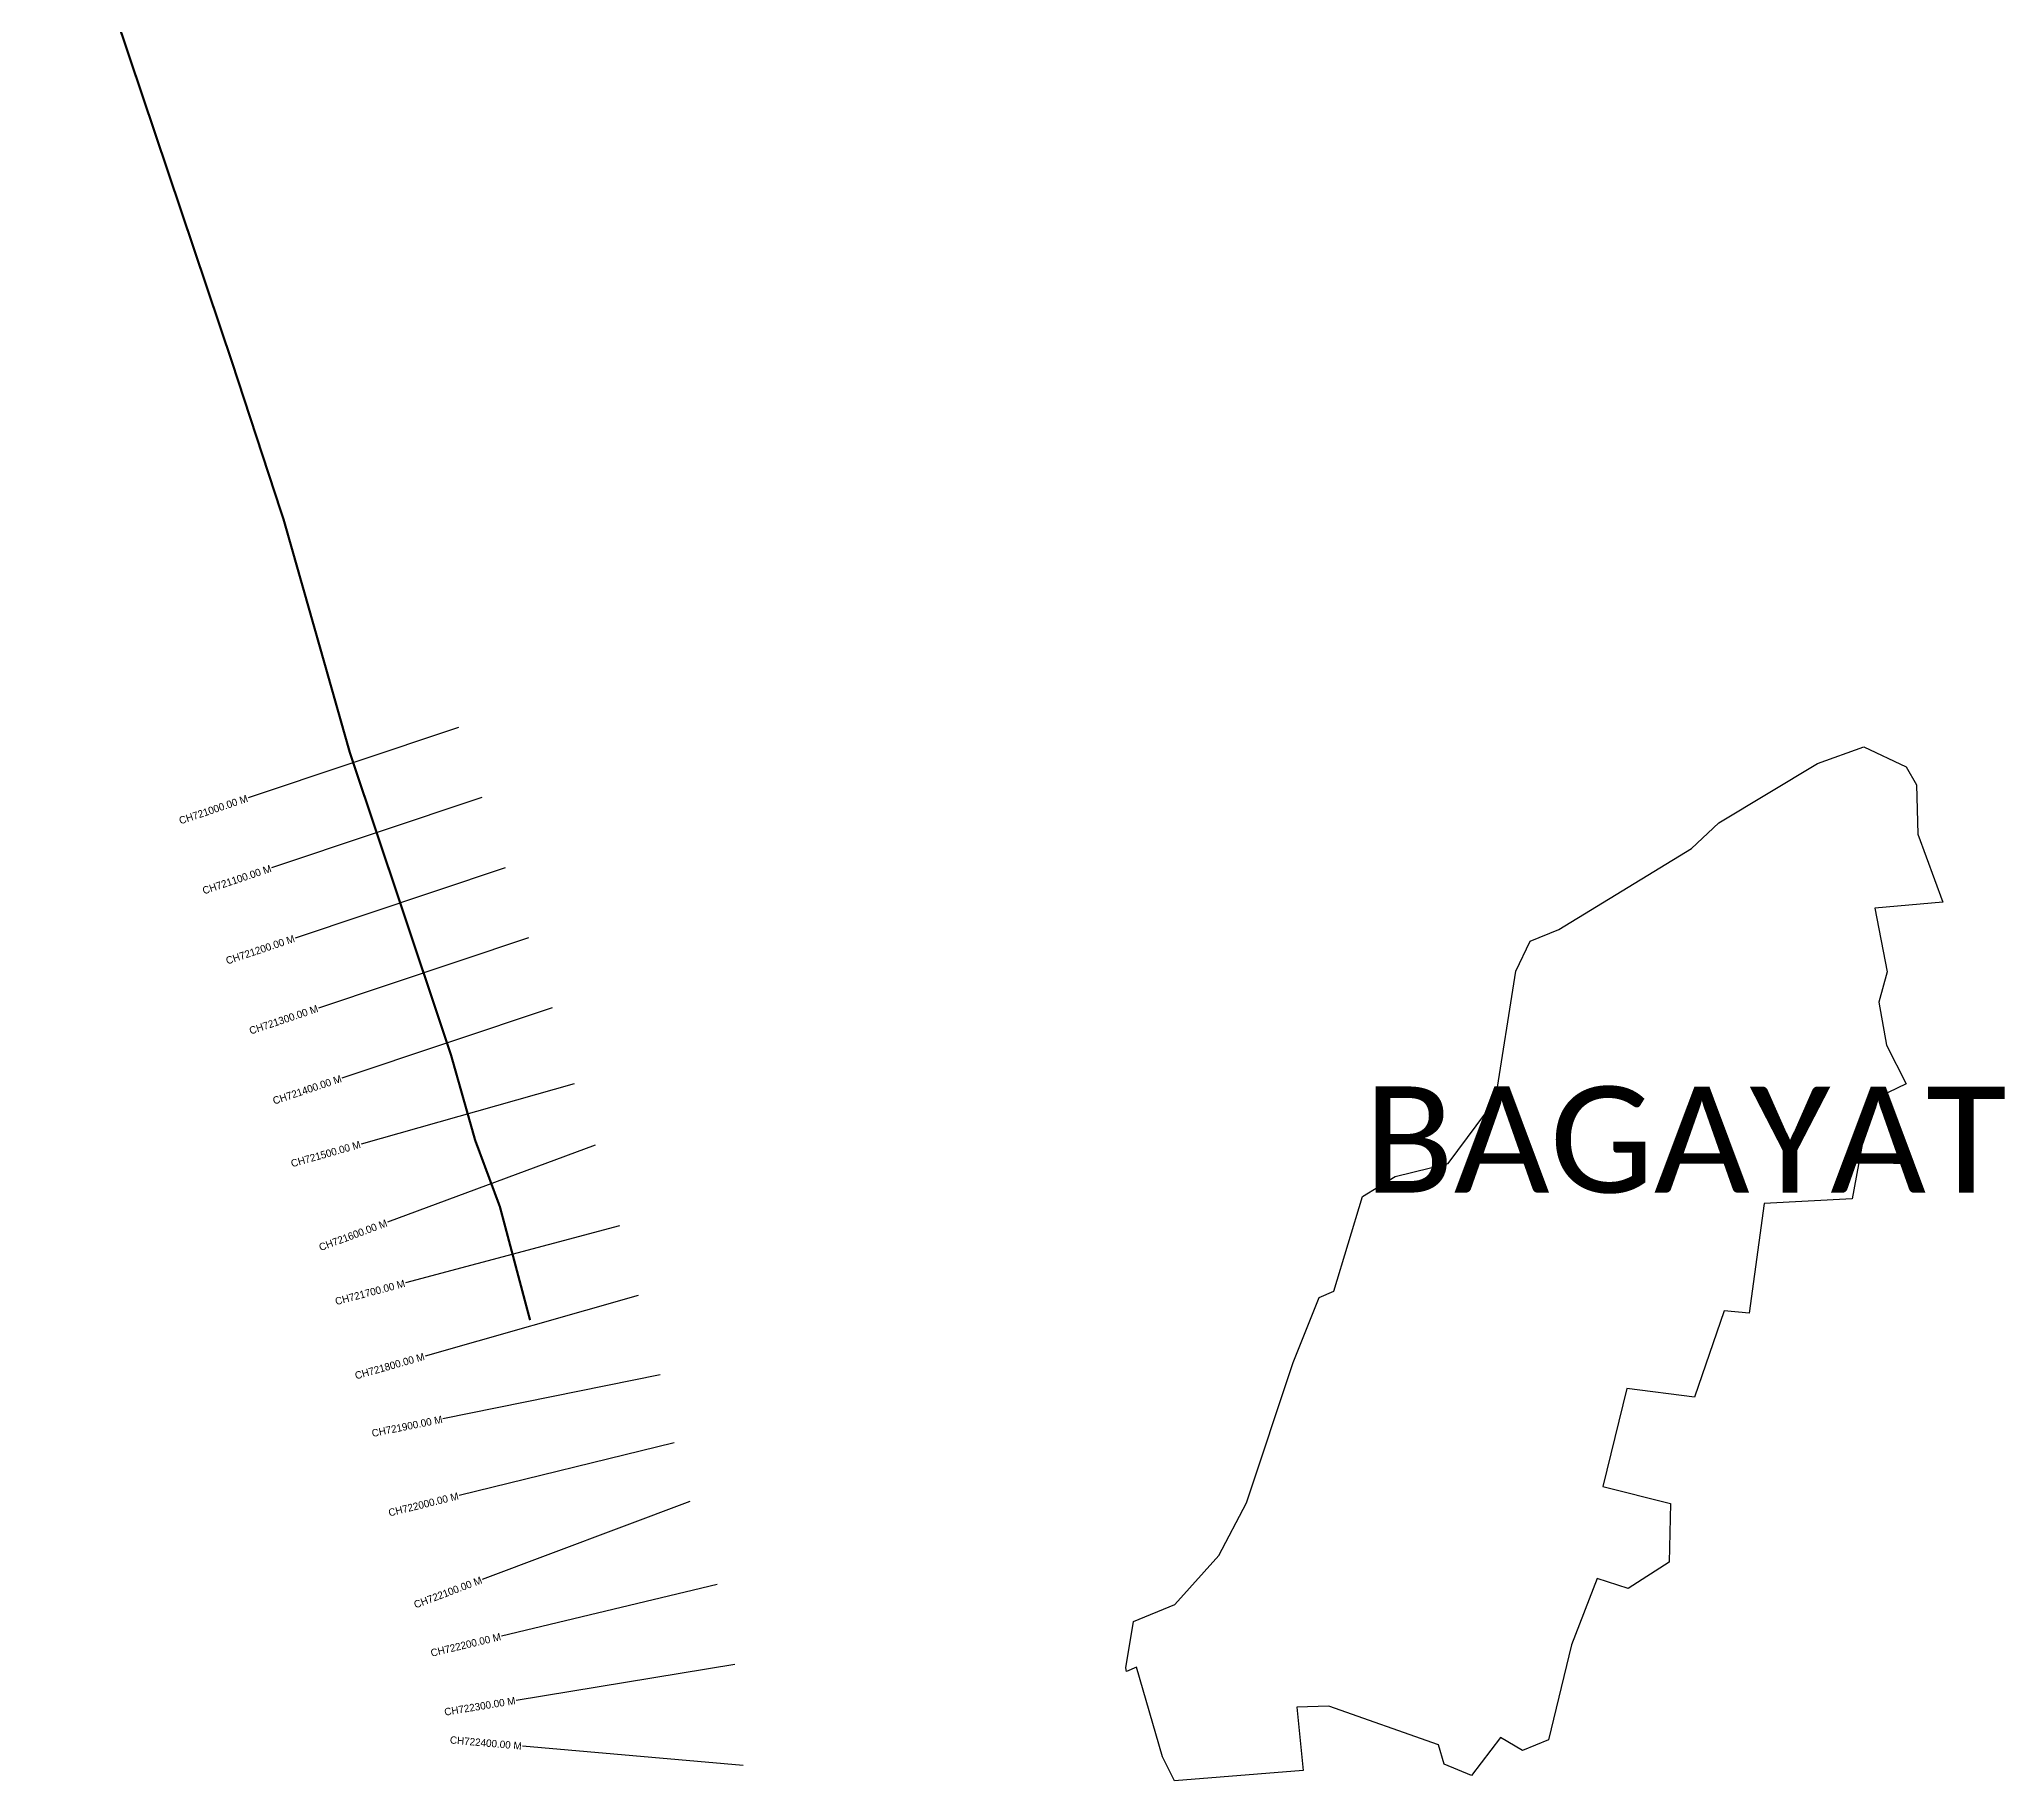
# Model space of a CAD drawing. Header units: metres. Extents: x 355286 to 358701, y 1743042 to 1747757.
# Drawn here: x 356040 to 358701, y 1743042 to 1745400 of the extents above; entities that cross this region are included whole.
import ezdxf
from ezdxf.enums import TextEntityAlignment as Align

# ---------------------------------------------------------------- set-up
doc = ezdxf.new("R2010")
doc.units = ezdxf.units.M
for name, color, linetype in [('CS', 134, 'Continuous'), ('CSMark', 6, 'Continuous'), ('NATURALLY PROTECTED', 3, 'Continuous'), ('VILLAGE NAME', 250, 'Continuous')]:
    doc.layers.add(name, color=color, linetype=linetype)

msp = doc.modelspace()

# ---------------------------------------------------------------- linework, layer by layer
at = {"color": 6}
for points in [[(358058.3, 1744178.8), (358097.3, 1744194.4), (358276.5, 1744304.1), (358313.5, 1744339), (358447.2, 1744419.2), (358510, 1744442), (358567.5, 1744414.7), (358581.5, 1744390.5), (358582.9, 1744323.7), (358616.8, 1744231.6), (358524.9, 1744223.3), (358541.7, 1744137.4), (358530.5, 1744096.3), (358540.9, 1744038.1), (358567.5, 1743985.6), (358518.5, 1743962), (358494.2, 1743830), (358375.1, 1743823.4), (358354.8, 1743675.3), (358320.8, 1743678.5), (358280.8, 1743561.3), (358189.1, 1743573.1), (358156.7, 1743440.6), (358248.4, 1743417.6), (358246.3, 1743338), (358190.8, 1743302.2), (358149.1, 1743315.8), (358114.2, 1743226.2), (358083.1, 1743097.4), (358047.7, 1743082.9), (358017.9, 1743100.5), (357978.9, 1743049.4), (357942, 1743064.5), (357934, 1743090.6), (357785.8, 1743142.9), (357742.2, 1743141.7), (357750.9, 1743055.9), (357576.9, 1743042.2), (357560.5, 1743074.6), (357525.3, 1743196.1), (357511.7, 1743189.8), (357511.1, 1743195.1), (357521.3, 1743257.9), (357577.4, 1743280.6), (357636.7, 1743347.1), (357674.4, 1743418.4), (357737.5, 1743608.2), (357772.5, 1743696.3), (357792.3, 1743704.9), (357831.3, 1743833.1), (357875.4, 1743860), (357947.1, 1743877.8), (358011.4, 1743963.9), (358038.8, 1744138)], [(358038.8, 1744138), (358058.3, 1744178.8)]]:
    msp.add_lwpolyline(points, dxfattribs=at)
at = {"layer": 'CS'}
for p, q in [((356607.2, 1744467.9), (356322.7, 1744372.7)), ((356638.9, 1744373.1), (356354.4, 1744277.9)), ((356670.7, 1744278.2), (356386.2, 1744183)), ((356702.4, 1744183.4), (356417.9, 1744088.2)), ((356734.1, 1744088.6), (356449.6, 1743993.4)), ((356764.2, 1743985.8), (356475.5, 1743904.1)), ((356792.5, 1743902.6), (356511.3, 1743798.1)), ((356825.6, 1743793.2), (356535.7, 1743716.1)), ((356850.7, 1743699), (356562.1, 1743617.1)), ((356880.4, 1743591.6), (356586.4, 1743531.9)), ((356899.6, 1743499.6), (356608.3, 1743428.2)), ((356920.4, 1743420.3), (356639.6, 1743314.6)), ((356957.4, 1743307.6), (356665.6, 1743237.8)), ((356981.4, 1743199.4), (356685.4, 1743150.9)), ((356992.7, 1743062.7), (356693.9, 1743089))]:
    msp.add_line(p, q, dxfattribs=at)
at = {"layer": 'NATURALLY PROTECTED', "const_width": 3, "flags": 128}
msp.add_lwpolyline([(356041.4, 1745735.7), (356154.2, 1745398.7), (356301.1, 1744961.8), (356371, 1744748.3), (356426, 1744555), (356460.3, 1744434.1), (356524.9, 1744241.2), (356597.2, 1744024.9), (356630, 1743909.2), (356663.5, 1743819.1), (356704.3, 1743665.7)], dxfattribs=at)

# ---------------------------------------------------------------- texts
at = {"layer": 'CSMark'}
for s, rotation, p in [('CH721000.00 M', 18.4986, (356321.8, 1744372.4)), ('CH721100.00 M', 18.4986, (356353.5, 1744277.6)), ('CH721200.00 M', 18.4986, (356385.2, 1744182.7)), ('CH721300.00 M', 18.4986, (356416.9, 1744087.9)), ('CH721400.00 M', 18.4986, (356448.7, 1743993.1)), ('CH721500.00 M', 15.7926, (356474.5, 1743903.9)), ('CH721600.00 M', 20.3896, (356510.3, 1743797.7)), ('CH721700.00 M', 14.9049, (356534.7, 1743715.8)), ('CH721800.00 M', 15.8418, (356561.1, 1743616.8)), ('CH721900.00 M', 11.4746, (356585.5, 1743531.7)), ('CH722000.00 M', 13.7843, (356607.3, 1743427.9)), ('CH722100.00 M', 20.624, (356638.7, 1743314.3)), ('CH722200.00 M', 13.4564, (356664.6, 1743237.5)), ('CH722300.00 M', 9.291, (356684.4, 1743150.8)), ('CH722400.00 M', 354.9663, (356692.9, 1743089.1))]:
    msp.add_text(s, height=10, rotation=rotation, dxfattribs=at).set_placement(p, align=Align.MIDDLE_RIGHT)
at = {"layer": 'VILLAGE NAME', "insert": (357833.2, 1743982.1), "char_height": 143.7, "attachment_point": 1, "rotation": 359.9793}
msp.add_mtext_dynamic_manual_height_columns('{\\fCalibri|b0|i0|c0|p34;BAGAYAT}', width=1418, gutter_width=718.5, heights=[0], dxfattribs=at)

doc.saveas('drawing.dxf')
